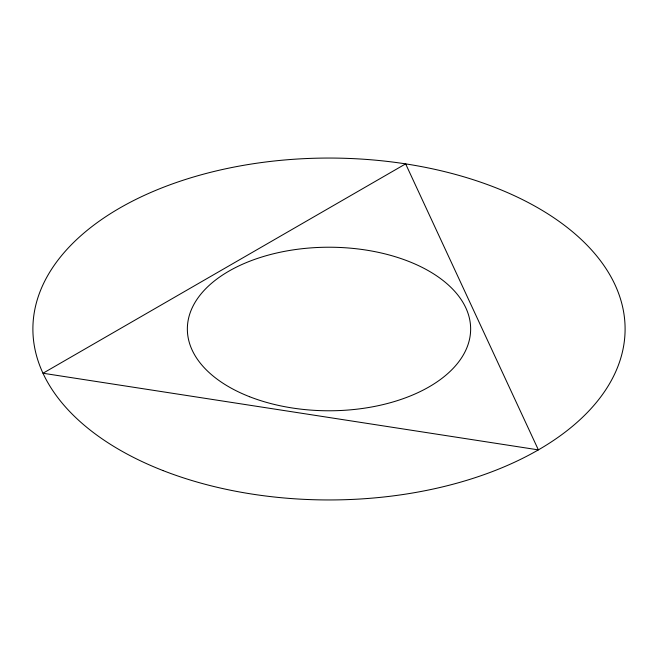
<?xml version="1.0" encoding="UTF-8"?>
<svg xmlns="http://www.w3.org/2000/svg" width="658" height="658" viewBox="0 0 658 658"><rect width="100%" height="100%" fill="white"/><g stroke="black" fill="none" stroke-linecap="round" stroke-linejoin="round"><path stroke-width="0.99" d="M405.632 163.875L42.992 373.242L538.376 449.883L405.632 163.875M249.612 396.725A141.635 81.773 0 0 0 470.281 334.832A141.635 81.773 0 0 0 267.115 255.444A141.635 81.773 0 0 0 249.612 396.725M163.036 470.577A296.1 170.948 0 0 0 624.343 341.198A296.1 170.948 0 0 0 199.621 175.234A296.1 170.948 0 0 0 163.036 470.577"/></g></svg>
